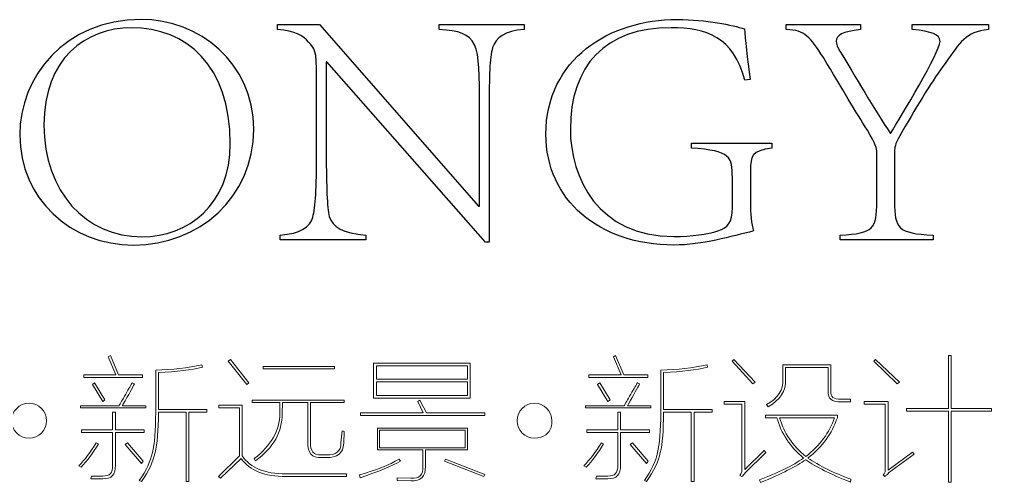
# Model space of a CAD drawing. Extents: x -266287 to 275962, y -324567 to 363765.
# Drawn here: x -78562 to -76561, y -81005 to -80051 of the extents above; entities that cross this region are included whole.
import ezdxf

# ---------------------------------------------------------------- set-up
doc = ezdxf.new("R2010")
doc.units = 0
doc.header["$LTSCALE"] = 1000
doc.layers.get('0').update_dxf_attribs({"linetype": 'CONTINUOUS'})

msp = doc.modelspace()

# ---------------------------------------------------------------- linework, layer by layer
at = {"lineweight": 9}
for p, q in [((-78379.43045, -80745.62484), (-78374.91738, -80743.41998)), ((-78363.72082, -80782.65962), (-78379.43045, -80745.62484)), ((-78374.91738, -80743.41998), (-78358.10531, -80782.65962)), ((-77339.83844, -80745.62484), (-77335.32536, -80743.41998)), ((-77324.1288, -80782.65962), (-77339.83844, -80745.62484)), ((-77335.32536, -80743.41998), (-77318.5133, -80782.65962)), ((-76650.09587, -80743.41998), (-76644.48037, -80743.41998)), ((-76650.09587, -80852.18165), (-76650.09587, -80743.41998)), ((-76644.48037, -80743.41998), (-76644.48037, -80852.18165)), ((-78132.65826, -80754.61654), (-78128.17964, -80751.2748)), ((-78094.55551, -80802.81343), (-78132.65826, -80754.61654)), ((-78128.17964, -80751.2748), (-78090.04243, -80799.47169)), ((-78060.89692, -80765.8131), (-77913.99805, -80765.8131)), ((-78060.89692, -80770.29173), (-78060.89692, -80765.8131)), ((-77913.99805, -80765.8131), (-77913.99805, -80770.29173)), ((-77833.21056, -80759.09517), (-77634.70416, -80759.09517)), ((-77833.21056, -80830.85651), (-77833.21056, -80759.09517)), ((-77640.31967, -80764.71067), (-77827.62951, -80764.71067)), ((-77827.62951, -80764.71067), (-77827.62951, -80791.61687)), ((-77640.31967, -80791.61687), (-77640.31967, -80764.71067)), ((-77634.70416, -80759.09517), (-77634.70416, -80830.85651)), ((-77095.34001, -80754.61654), (-77091.96382, -80751.2748)), ((-77052.72418, -80801.711), (-77095.34001, -80754.61654)), ((-77091.96382, -80751.2748), (-77048.21111, -80798.3348)), ((-76803.71268, -80754.61654), (-76800.37094, -80751.2748)), ((-76755.51579, -80801.711), (-76803.71268, -80754.61654)), ((-76800.37094, -80751.2748), (-76751.00272, -80798.3348)), ((-78429.86665, -80788.27513), (-78429.86665, -80782.65962)), ((-78429.86665, -80782.65962), (-78363.72082, -80782.65962)), ((-78308.77154, -80788.27513), (-78429.86665, -80788.27513)), ((-78358.10531, -80782.65962), (-78308.77154, -80782.65962)), ((-78308.77154, -80782.65962), (-78308.77154, -80788.27513)), ((-77913.99805, -80770.29173), (-78060.89692, -80770.29173)), ((-77390.27464, -80788.27513), (-77390.27464, -80782.65962)), ((-77390.27464, -80782.65962), (-77324.1288, -80782.65962)), ((-77269.17953, -80788.27513), (-77390.27464, -80788.27513)), ((-77318.5133, -80782.65962), (-77269.17953, -80782.65962)), ((-77269.17953, -80782.65962), (-77269.17953, -80788.27513)), ((-78411.95215, -80802.81343), (-78407.43908, -80799.47169)), ((-78390.62701, -80837.60889), (-78411.95215, -80802.81343)), ((-78407.43908, -80799.47169), (-78386.14839, -80834.2327)), ((-78090.04243, -80799.47169), (-78094.55551, -80802.81343)), ((-77827.62951, -80791.61687), (-77640.31967, -80791.61687)), ((-77640.31967, -80797.23237), (-77827.62951, -80797.23237)), ((-77827.62951, -80797.23237), (-77827.62951, -80825.27545)), ((-77640.31967, -80825.27545), (-77640.31967, -80797.23237)), ((-77372.36014, -80802.81343), (-77367.84707, -80799.47169)), ((-77351.035, -80837.60889), (-77372.36014, -80802.81343)), ((-77367.84707, -80799.47169), (-77346.55638, -80834.2327)), ((-77048.21111, -80798.3348), (-77052.72418, -80801.711)), ((-76751.00272, -80798.3348), (-76755.51579, -80801.711)), ((-77827.62951, -80825.27545), (-77640.31967, -80825.27545)), ((-78386.14839, -80834.2327), (-78390.62701, -80837.60889)), ((-77634.70416, -80830.85651), (-77833.21056, -80830.85651)), ((-77742.39785, -80837.60889), (-77737.88477, -80835.36958)), ((-77731.16684, -80861.17335), (-77742.39785, -80837.60889)), ((-77737.88477, -80835.36958), (-77724.4489, -80861.17335)), ((-77346.55638, -80834.2327), (-77351.035, -80837.60889)), ((-77860.15121, -80866.7544), (-77860.15121, -80861.17335)), ((-77860.15121, -80861.17335), (-77731.16684, -80861.17335)), ((-77604.42177, -80866.7544), (-77860.15121, -80866.7544)), ((-77724.4489, -80861.17335), (-77604.42177, -80861.17335)), ((-77604.42177, -80861.17335), (-77604.42177, -80866.7544)), ((-76736.42997, -80857.79715), (-76736.42997, -80852.18165)), ((-76736.42997, -80852.18165), (-76650.09587, -80852.18165)), ((-76650.09587, -80857.79715), (-76736.42997, -80857.79715)), ((-76650.09587, -81003.59359), (-76650.09587, -80857.79715)), ((-76644.48037, -80852.18165), (-76561.48802, -80852.18165)), ((-76561.48802, -80857.79715), (-76644.48037, -80857.79715)), ((-76644.48037, -80857.79715), (-76644.48037, -81003.59359)), ((-76561.48802, -80852.18165), (-76561.48802, -80857.79715)), ((-77644.79829, -80897.03679), (-77820.87712, -80897.03679)), ((-77820.87712, -80897.03679), (-77820.87712, -80932.93468)), ((-77644.79829, -80932.93468), (-77644.79829, -80897.03679)), ((-78344.63499, -80926.21675), (-78340.15636, -80922.84055)), ((-78311.01086, -80965.45639), (-78344.63499, -80926.21675)), ((-78340.15636, -80922.84055), (-78307.63466, -80960.97776)), ((-77305.04297, -80926.21675), (-77300.56435, -80922.84055)), ((-77271.41884, -80965.45639), (-77305.04297, -80926.21675)), ((-77300.56435, -80922.84055), (-77268.04265, -80960.97776)), ((-77820.87712, -80932.93468), (-77644.79829, -80932.93468)), ((-78307.63466, -80960.97776), (-78311.01086, -80965.45639)), ((-77687.41412, -80960.97776), (-77685.17481, -80956.46469)), ((-77606.69554, -80992.36258), (-77687.41412, -80960.97776)), ((-77685.17481, -80956.46469), (-77604.42177, -80987.88396)), ((-77268.04265, -80960.97776), (-77271.41884, -80965.45639)), ((-77604.42177, -80987.88396), (-77606.69554, -80992.36258)), ((-76644.48037, -81003.59359), (-76650.09587, -81003.59359))]:
    msp.add_line(p, q, dxfattribs=at)
for points, knots in [([(-78080.15501, -80277.29856), (-78080.15501, -80418.13407), (-78192.70628, -80515.83697), (-78327.20281, -80515.83697), (-78456.7384, -80515.83697), (-78561.50375, -80420.27003), (-78561.50375, -80289.2875), (-78561.50375, -80170.39725), (-78469.48525, -80051.47255), (-78311.63097, -80051.47255), (-78193.3953, -80051.47255), (-78080.15501, -80139.97706), (-78080.15501, -80277.29856)], [0, 0, 0, 0, 1, 1, 1, 2, 2, 2, 3, 3, 3, 4, 4, 4, 4]), ([(-78511.96328, -80268.78918), (-78511.96328, -80406.83415), (-78424.87126, -80498.8182), (-78310.21848, -80498.8182), (-78214.65154, -80498.8182), (-78128.28299, -80433.01688), (-78128.28299, -80306.99529), (-78128.28299, -80146.31603), (-78218.19998, -80068.45687), (-78332.16374, -80068.45687)], [0, 0, 0, 0, 1, 1, 1, 2, 2, 2, 3, 3, 3, 3]), ([(-77051.13944, -80486.82927), (-77097.13146, -80498.12918), (-77157.31728, -80515.83697), (-77215.33269, -80515.83697), (-77369.67297, -80515.83697), (-77478.67579, -80422.40598), (-77478.67579, -80287.90946), (-77478.67579, -80132.88016), (-77347.72771, -80051.47255), (-77208.27024, -80051.47255), (-77148.08442, -80051.47255), (-77094.30648, -80063.49594), (-77070.22527, -80070.59283)], [3, 3, 3, 3, 4, 4, 4, 5, 5, 5, 6, 6, 6, 7, 7, 7, 7]), ([(-77069.53625, -80176.77068), (-77092.89399, -80087.57715), (-77148.08442, -80068.45687), (-77221.0171, -80068.45687), (-77356.92611, -80068.45687), (-77428.41184, -80147.0395), (-77428.41184, -80277.98758), (-77428.41184, -80377.06853), (-77371.77447, -80498.12918), (-77215.33269, -80498.12918), (-77177.8156, -80498.12918), (-77145.98292, -80493.85727), (-77124.72668, -80486.82927)], [9, 9, 9, 9, 10, 10, 10, 11, 11, 11, 12, 12, 12, 13, 13, 13, 13]), ([(-76831.06674, -80072.00532), (-76868.58383, -80076.93181), (-76881.33068, -80084.02871), (-76881.33068, -80096.08654), (-76881.33068, -80101.7365), (-76878.5057, -80108.83339), (-76873.54477, -80116.61931)], [8, 8, 8, 8, 9, 9, 9, 10, 10, 10, 10]), ([(-76769.50288, -80286.46252), (-76748.24664, -80251.80486), (-76667.56251, -80118.72082), (-76667.56251, -80096.77556), (-76667.56251, -80081.89275), (-76683.82336, -80076.93181), (-76724.8889, -80072.00532)], [11, 11, 11, 11, 12, 12, 12, 13, 13, 13, 13])]:
    msp.add_open_spline(points, degree=3, knots=knots)
for points in [[(-78332.16374, -80068.45687), (-78426.28375, -80069.14589), (-78511.96328, -80132.19114), (-78511.96328, -80268.78918)], [(-78031.40691, -80072.00532), (-78031.40691, -80072.00532), (-78031.40691, -80062.08345), (-78031.40691, -80062.08345)], [(-78031.40691, -80062.08345), (-78031.40691, -80062.08345), (-77944.34934, -80062.08345), (-77944.34934, -80062.08345)], [(-77944.34934, -80062.08345), (-77944.34934, -80062.08345), (-77617.34088, -80435.84186), (-77617.34088, -80435.84186)], [(-77698.71404, -80072.00532), (-77698.71404, -80072.00532), (-77698.71404, -80062.08345), (-77698.71404, -80062.08345)], [(-77698.71404, -80062.08345), (-77698.71404, -80062.08345), (-77523.18642, -80062.08345), (-77523.18642, -80062.08345)], [(-77523.18642, -80062.08345), (-77523.18642, -80062.08345), (-77523.18642, -80072.00532), (-77523.18642, -80072.00532)], [(-76983.96008, -80072.00532), (-76983.96008, -80072.00532), (-76983.96008, -80062.08345), (-76983.96008, -80062.08345)], [(-76983.96008, -80062.08345), (-76983.96008, -80062.08345), (-76831.06674, -80062.08345), (-76831.06674, -80062.08345)], [(-76831.06674, -80062.08345), (-76831.06674, -80062.08345), (-76831.06674, -80072.00532), (-76831.06674, -80072.00532)], [(-76724.8889, -80072.00532), (-76724.8889, -80072.00532), (-76724.8889, -80062.08345), (-76724.8889, -80062.08345)], [(-76724.8889, -80062.08345), (-76724.8889, -80062.08345), (-76567.75809, -80062.08345), (-76567.75809, -80062.08345)], [(-76567.75809, -80062.08345), (-76567.75809, -80062.08345), (-76567.75809, -80072.00532), (-76567.75809, -80072.00532)], [(-77967.01807, -80098.18805), (-77979.04146, -80084.02871), (-77993.88982, -80076.24279), (-78031.40691, -80072.00532)], [(-77615.20492, -80234.09707), (-77615.20492, -80096.08654), (-77615.89394, -80077.65528), (-77698.71404, -80072.00532)], [(-77523.18642, -80072.00532), (-77564.21751, -80075.55377), (-77581.9253, -80088.98964), (-77588.29873, -80109.52241)], [(-77070.22527, -80070.59283), (-77068.12376, -80091.1256), (-77064.57531, -80131.43322), (-77058.20188, -80175.32374)], [(-76907.51341, -80130.05518), (-76935.83209, -80086.85368), (-76944.34148, -80074.10683), (-76983.96008, -80072.00532)], [(-76567.75809, -80072.00532), (-76616.57509, -80077.65528), (-76625.08448, -80097.46458), (-76656.95161, -80142.07857)], [(-77950.72277, -80173.22223), (-77950.72277, -80110.21143), (-77954.27122, -80113.75988), (-77967.01807, -80098.18805)], [(-77588.29873, -80109.52241), (-77594.67215, -80131.43322), (-77595.39562, -80167.53782), (-77595.39562, -80234.09707)], [(-76873.54477, -80116.61931), (-76843.09012, -80167.53782), (-76802.74805, -80236.23302), (-76769.50288, -80286.46252)], [(-77929.50098, -80138.53012), (-77929.50098, -80138.53012), (-77930.91347, -80138.53012), (-77930.91347, -80138.53012)], [(-77930.91347, -80138.53012), (-77930.91347, -80138.53012), (-77930.91347, -80326.83904), (-77930.91347, -80326.83904)], [(-77603.18154, -80510.18702), (-77603.18154, -80510.18702), (-77929.50098, -80138.53012), (-77929.50098, -80138.53012)], [(-76816.9074, -80279.40007), (-76840.98861, -80243.29547), (-76867.89481, -80194.47847), (-76907.51341, -80130.05518)], [(-76656.95161, -80142.07857), (-76682.41087, -80175.32374), (-76711.45302, -80223.48617), (-76746.14513, -80283.63754)], [(-77950.72277, -80326.83904), (-77950.72277, -80326.83904), (-77950.72277, -80173.22223), (-77950.72277, -80173.22223)], [(-77058.20188, -80175.32374), (-77058.20188, -80175.32374), (-77069.53625, -80176.77068), (-77069.53625, -80176.77068)], [(-77615.20492, -80435.84186), (-77615.20492, -80435.84186), (-77615.20492, -80234.09707), (-77615.20492, -80234.09707)], [(-77595.39562, -80234.09707), (-77595.39562, -80234.09707), (-77595.39562, -80510.18702), (-77595.39562, -80510.18702)], [(-76797.78712, -80324.70308), (-76797.78712, -80316.91716), (-76799.23406, -80309.13125), (-76816.9074, -80279.40007)], [(-76746.14513, -80283.63754), (-76759.58101, -80304.85933), (-76760.27003, -80312.64524), (-76760.9935, -80319.74214)], [(-77179.26254, -80316.22814), (-77179.26254, -80316.22814), (-77179.26254, -80306.30627), (-77179.26254, -80306.30627)], [(-77179.26254, -80306.30627), (-77179.26254, -80306.30627), (-77013.62235, -80306.30627), (-77013.62235, -80306.30627)], [(-77013.62235, -80306.30627), (-77013.62235, -80306.30627), (-77013.62235, -80316.22814), (-77013.62235, -80316.22814)], [(-77958.50869, -80458.51059), (-77952.85873, -80437.25435), (-77950.72277, -80398.32477), (-77950.72277, -80326.83904)], [(-77930.91347, -80326.83904), (-77930.19, -80398.32477), (-77929.50098, -80437.25435), (-77924.54005, -80457.06365)], [(-77094.9955, -80377.06853), (-77094.9955, -80333.90148), (-77098.54395, -80321.8781), (-77179.26254, -80316.22814)], [(-77013.62235, -80316.22814), (-77055.37691, -80322.56712), (-77057.47841, -80331.79997), (-77057.47841, -80362.94364)], [(-76797.78712, -80426.64345), (-76797.78712, -80426.64345), (-76797.78712, -80324.70308), (-76797.78712, -80324.70308)], [(-76760.9935, -80319.74214), (-76760.9935, -80319.74214), (-76760.9935, -80426.64345), (-76760.9935, -80426.64345)], [(-77057.47841, -80362.94364), (-77057.47841, -80362.94364), (-77057.47841, -80426.64345), (-77057.47841, -80426.64345)], [(-77094.9955, -80438.66684), (-77094.9955, -80438.66684), (-77094.9955, -80377.06853), (-77094.9955, -80377.06853)], [(-77057.47841, -80426.64345), (-77057.47841, -80451.41369), (-77056.78939, -80472.63548), (-77051.13944, -80486.82927)], [(-76872.8213, -80495.30421), (-76803.47152, -80492.47923), (-76797.78712, -80480.42139), (-76797.78712, -80426.64345)], [(-76760.9935, -80426.64345), (-76760.9935, -80480.42139), (-76755.34354, -80492.47923), (-76681.72185, -80495.30421)], [(-77617.34088, -80435.84186), (-77617.34088, -80435.84186), (-77615.20492, -80435.84186), (-77615.20492, -80435.84186)], [(-77124.72668, -80486.82927), (-77103.50489, -80479.73237), (-77094.9955, -80469.8105), (-77094.9955, -80438.66684)], [(-78025.75695, -80495.30421), (-77984.00239, -80492.47923), (-77964.15864, -80478.28543), (-77958.50869, -80458.51059)], [(-77924.54005, -80457.06365), (-77918.16662, -80479.04335), (-77896.94483, -80491.75576), (-77849.50587, -80495.30421)], [(-78025.75695, -80505.22608), (-78025.75695, -80505.22608), (-78025.75695, -80495.30421), (-78025.75695, -80495.30421)], [(-77849.50587, -80505.22608), (-77849.50587, -80505.22608), (-78025.75695, -80505.22608), (-78025.75695, -80505.22608)], [(-77849.50587, -80495.30421), (-77849.50587, -80495.30421), (-77849.50587, -80505.22608), (-77849.50587, -80505.22608)], [(-76872.8213, -80505.22608), (-76872.8213, -80505.22608), (-76872.8213, -80495.30421), (-76872.8213, -80495.30421)], [(-76681.72185, -80505.22608), (-76681.72185, -80505.22608), (-76872.8213, -80505.22608), (-76872.8213, -80505.22608)], [(-76681.72185, -80495.30421), (-76681.72185, -80495.30421), (-76681.72185, -80505.22608), (-76681.72185, -80505.22608)], [(-77595.39562, -80510.18702), (-77595.39562, -80510.18702), (-77603.18154, -80510.18702), (-77603.18154, -80510.18702)]]:
    msp.add_open_spline(points, degree=3)
for points in [[(-78281.8309, -80773.66792), (-78247.44884, -80772.18653), (-78215.68506, -80768.46583), (-78186.50511, -80762.47136)], [(-78185.40268, -80766.94998), (-78208.58817, -80772.94445), (-78238.87056, -80776.6996), (-78276.24984, -80778.14654)], [(-78186.50511, -80762.47136), (-78186.50511, -80762.47136), (-78185.40268, -80766.94998), (-78185.40268, -80766.94998)], [(-77242.23888, -80773.66792), (-77207.85683, -80772.18653), (-77176.09305, -80768.46583), (-77146.91309, -80762.47136)], [(-77145.81066, -80766.94998), (-77168.99615, -80772.94445), (-77199.27854, -80776.6996), (-77236.65783, -80778.14654)], [(-77146.91309, -80762.47136), (-77146.91309, -80762.47136), (-77145.81066, -80766.94998), (-77145.81066, -80766.94998)], [(-76991.02252, -80762.47136), (-76991.02252, -80762.47136), (-76892.32054, -80762.47136), (-76892.32054, -80762.47136)], [(-76991.02252, -80792.75375), (-76991.02252, -80792.75375), (-76991.02252, -80762.47136), (-76991.02252, -80762.47136)], [(-76897.93604, -80768.08687), (-76897.93604, -80768.08687), (-76985.40702, -80768.08687), (-76985.40702, -80768.08687)], [(-76985.40702, -80768.08687), (-76985.40702, -80768.08687), (-76985.40702, -80792.75375), (-76985.40702, -80792.75375)], [(-76897.93604, -80816.3182), (-76897.93604, -80816.3182), (-76897.93604, -80768.08687), (-76897.93604, -80768.08687)], [(-76892.32054, -80762.47136), (-76892.32054, -80762.47136), (-76892.32054, -80816.3182), (-76892.32054, -80816.3182)], [(-78281.8309, -80860.03646), (-78281.8309, -80860.03646), (-78281.8309, -80773.66792), (-78281.8309, -80773.66792)], [(-78276.24984, -80778.14654), (-78276.24984, -80778.14654), (-78276.24984, -80854.42096), (-78276.24984, -80854.42096)], [(-77242.23888, -80860.03646), (-77242.23888, -80860.03646), (-77242.23888, -80773.66792), (-77242.23888, -80773.66792)], [(-77236.65783, -80778.14654), (-77236.65783, -80778.14654), (-77236.65783, -80854.42096), (-77236.65783, -80854.42096)], [(-78325.58361, -80801.711), (-78329.33876, -80809.22131), (-78337.19358, -80823.4151), (-78349.14806, -80844.32683)], [(-78343.53256, -80823.00169), (-78336.81462, -80811.08166), (-78332.30155, -80803.22684), (-78330.06223, -80799.47169)], [(-78330.06223, -80799.47169), (-78330.06223, -80799.47169), (-78325.58361, -80801.711), (-78325.58361, -80801.711)], [(-77285.9916, -80801.711), (-77289.74675, -80809.22131), (-77297.60157, -80823.4151), (-77309.55605, -80844.32683)], [(-77303.94054, -80823.00169), (-77297.22261, -80811.08166), (-77292.70953, -80803.22684), (-77290.47022, -80799.47169)], [(-77290.47022, -80799.47169), (-77290.47022, -80799.47169), (-77285.9916, -80801.711), (-77285.9916, -80801.711)], [(-77024.6811, -80844.32683), (-77000.73769, -80830.85651), (-76989.54113, -80813.69993), (-76991.02252, -80792.75375)], [(-76985.40702, -80792.75375), (-76984.68355, -80815.90479), (-76996.63803, -80834.64611), (-77021.30491, -80848.8399)], [(-78356.96843, -80846.56614), (-78354.72912, -80842.08752), (-78350.25049, -80834.2327), (-78343.53256, -80823.00169)], [(-77317.37642, -80846.56614), (-77315.1371, -80842.08752), (-77310.65848, -80834.2327), (-77303.94054, -80823.00169)], [(-76871.02985, -80838.71132), (-76889.73671, -80839.46924), (-76898.69396, -80831.99339), (-76897.93604, -80816.3182)], [(-76892.32054, -80816.3182), (-76893.83638, -80828.27268), (-76886.73948, -80833.88819), (-76871.02985, -80833.13027)], [(-78436.61904, -80846.56614), (-78436.61904, -80846.56614), (-78356.96843, -80846.56614), (-78356.96843, -80846.56614)], [(-78436.61904, -80851.04476), (-78436.61904, -80851.04476), (-78436.61904, -80846.56614), (-78436.61904, -80846.56614)], [(-78349.14806, -80844.32683), (-78349.87153, -80845.08475), (-78350.25049, -80845.84267), (-78350.25049, -80846.56614)], [(-78350.25049, -80846.56614), (-78350.25049, -80846.56614), (-78302.01916, -80846.56614), (-78302.01916, -80846.56614)], [(-78302.01916, -80846.56614), (-78302.01916, -80846.56614), (-78302.01916, -80851.04476), (-78302.01916, -80851.04476)], [(-78151.74409, -80845.46371), (-78151.74409, -80845.46371), (-78103.51276, -80845.46371), (-78103.51276, -80845.46371)], [(-78151.74409, -80851.04476), (-78151.74409, -80851.04476), (-78151.74409, -80845.46371), (-78151.74409, -80845.46371)], [(-78103.51276, -80845.46371), (-78103.51276, -80845.46371), (-78103.51276, -80949.7812), (-78103.51276, -80949.7812)], [(-78083.3245, -80839.8482), (-78083.3245, -80839.8482), (-78083.3245, -80835.36958), (-78083.3245, -80835.36958)], [(-78083.3245, -80835.36958), (-78083.3245, -80835.36958), (-77893.80979, -80835.36958), (-77893.80979, -80835.36958)], [(-78026.13591, -80839.8482), (-78026.13591, -80839.8482), (-78083.3245, -80839.8482), (-78083.3245, -80839.8482)], [(-78026.13591, -80862.27578), (-78026.13591, -80862.27578), (-78026.13591, -80839.8482), (-78026.13591, -80839.8482)], [(-78020.52041, -80839.8482), (-78020.52041, -80839.8482), (-78021.65729, -80862.27578), (-78021.65729, -80862.27578)], [(-77968.94733, -80839.8482), (-77968.94733, -80839.8482), (-78020.52041, -80839.8482), (-78020.52041, -80839.8482)], [(-77968.94733, -80920.60124), (-77968.94733, -80920.60124), (-77968.94733, -80839.8482), (-77968.94733, -80839.8482)], [(-77893.80979, -80839.8482), (-77893.80979, -80839.8482), (-77963.33182, -80839.8482), (-77963.33182, -80839.8482)], [(-77963.33182, -80839.8482), (-77963.33182, -80839.8482), (-77963.33182, -80920.60124), (-77963.33182, -80920.60124)], [(-77893.80979, -80835.36958), (-77893.80979, -80835.36958), (-77893.80979, -80839.8482), (-77893.80979, -80839.8482)], [(-77397.02702, -80846.56614), (-77397.02702, -80846.56614), (-77317.37642, -80846.56614), (-77317.37642, -80846.56614)], [(-77397.02702, -80851.04476), (-77397.02702, -80851.04476), (-77397.02702, -80846.56614), (-77397.02702, -80846.56614)], [(-77309.55605, -80844.32683), (-77310.27952, -80845.08475), (-77310.65848, -80845.84267), (-77310.65848, -80846.56614)], [(-77310.65848, -80846.56614), (-77310.65848, -80846.56614), (-77262.42714, -80846.56614), (-77262.42714, -80846.56614)], [(-77262.42714, -80846.56614), (-77262.42714, -80846.56614), (-77262.42714, -80851.04476), (-77262.42714, -80851.04476)], [(-77112.15208, -80843.18995), (-77112.15208, -80843.18995), (-77112.15208, -80837.60889), (-77112.15208, -80837.60889)], [(-77112.15208, -80837.60889), (-77112.15208, -80837.60889), (-77069.53625, -80837.60889), (-77069.53625, -80837.60889)], [(-77075.15175, -80843.18995), (-77075.15175, -80843.18995), (-77112.15208, -80843.18995), (-77112.15208, -80843.18995)], [(-77075.15175, -80981.16602), (-77075.15175, -80981.16602), (-77075.15175, -80843.18995), (-77075.15175, -80843.18995)], [(-77069.53625, -80837.60889), (-77069.53625, -80837.60889), (-77069.53625, -80977.78983), (-77069.53625, -80977.78983)], [(-77021.30491, -80848.8399), (-77021.30491, -80848.8399), (-77024.6811, -80844.32683), (-77024.6811, -80844.32683)], [(-76871.02985, -80833.13027), (-76871.02985, -80833.13027), (-76851.94402, -80833.13027), (-76851.94402, -80833.13027)], [(-76851.94402, -80838.71132), (-76851.94402, -80838.71132), (-76871.02985, -80838.71132), (-76871.02985, -80838.71132)], [(-76851.94402, -80833.13027), (-76851.94402, -80833.13027), (-76851.94402, -80838.71132), (-76851.94402, -80838.71132)], [(-76823.90094, -80837.60889), (-76823.90094, -80837.60889), (-76774.56717, -80837.60889), (-76774.56717, -80837.60889)], [(-76823.90094, -80843.18995), (-76823.90094, -80843.18995), (-76823.90094, -80837.60889), (-76823.90094, -80837.60889)], [(-76780.18268, -80843.18995), (-76780.18268, -80843.18995), (-76823.90094, -80843.18995), (-76823.90094, -80843.18995)], [(-76780.18268, -80981.16602), (-76780.18268, -80981.16602), (-76780.18268, -80843.18995), (-76780.18268, -80843.18995)], [(-76774.56717, -80837.60889), (-76774.56717, -80837.60889), (-76774.56717, -80978.92671), (-76774.56717, -80978.92671)], [(-78302.01916, -80851.04476), (-78302.01916, -80851.04476), (-78436.61904, -80851.04476), (-78436.61904, -80851.04476)], [(-78370.43875, -80895.89991), (-78370.43875, -80895.89991), (-78370.43875, -80860.03646), (-78370.43875, -80860.03646)], [(-78370.43875, -80860.03646), (-78370.43875, -80860.03646), (-78364.82325, -80860.03646), (-78364.82325, -80860.03646)], [(-78364.82325, -80860.03646), (-78364.82325, -80860.03646), (-78364.82325, -80895.89991), (-78364.82325, -80895.89991)], [(-78288.58329, -80943.02881), (-78284.10466, -80925.83779), (-78281.8309, -80898.17367), (-78281.8309, -80860.03646)], [(-78276.24984, -80860.03646), (-78276.24984, -80897.41575), (-78278.48916, -80925.07987), (-78282.96778, -80943.02881)], [(-78276.24984, -80854.42096), (-78276.24984, -80854.42096), (-78176.41098, -80854.42096), (-78176.41098, -80854.42096)], [(-78219.02681, -80860.03646), (-78219.02681, -80860.03646), (-78276.24984, -80860.03646), (-78276.24984, -80860.03646)], [(-78219.02681, -81002.49116), (-78219.02681, -81002.49116), (-78219.02681, -80860.03646), (-78219.02681, -80860.03646)], [(-78176.41098, -80860.03646), (-78176.41098, -80860.03646), (-78213.44575, -80860.03646), (-78213.44575, -80860.03646)], [(-78213.44575, -80860.03646), (-78213.44575, -80860.03646), (-78213.44575, -81002.49116), (-78213.44575, -81002.49116)], [(-78176.41098, -80854.42096), (-78176.41098, -80854.42096), (-78176.41098, -80860.03646), (-78176.41098, -80860.03646)], [(-78109.12826, -80851.04476), (-78109.12826, -80851.04476), (-78151.74409, -80851.04476), (-78151.74409, -80851.04476)], [(-78109.12826, -80949.7812), (-78109.12826, -80949.7812), (-78109.12826, -80851.04476), (-78109.12826, -80851.04476)], [(-78078.84587, -80955.36226), (-78044.46382, -80929.17953), (-78026.89383, -80898.17367), (-78026.13591, -80862.27578)], [(-78021.65729, -80862.27578), (-78020.89937, -80900.41298), (-78039.22727, -80932.93468), (-78076.60656, -80959.84088)], [(-77262.42714, -80851.04476), (-77262.42714, -80851.04476), (-77397.02702, -80851.04476), (-77397.02702, -80851.04476)], [(-77330.84674, -80895.89991), (-77330.84674, -80895.89991), (-77330.84674, -80860.03646), (-77330.84674, -80860.03646)], [(-77330.84674, -80860.03646), (-77330.84674, -80860.03646), (-77325.23123, -80860.03646), (-77325.23123, -80860.03646)], [(-77325.23123, -80860.03646), (-77325.23123, -80860.03646), (-77325.23123, -80895.89991), (-77325.23123, -80895.89991)], [(-77248.99127, -80943.02881), (-77244.51265, -80925.83779), (-77242.23888, -80898.17367), (-77242.23888, -80860.03646)], [(-77236.65783, -80860.03646), (-77236.65783, -80897.41575), (-77238.89714, -80925.07987), (-77243.37577, -80943.02881)], [(-77236.65783, -80854.42096), (-77236.65783, -80854.42096), (-77136.81896, -80854.42096), (-77136.81896, -80854.42096)], [(-77179.43479, -80860.03646), (-77179.43479, -80860.03646), (-77236.65783, -80860.03646), (-77236.65783, -80860.03646)], [(-77179.43479, -81002.49116), (-77179.43479, -81002.49116), (-77179.43479, -80860.03646), (-77179.43479, -80860.03646)], [(-77136.81896, -80860.03646), (-77136.81896, -80860.03646), (-77173.85374, -80860.03646), (-77173.85374, -80860.03646)], [(-77173.85374, -80860.03646), (-77173.85374, -80860.03646), (-77173.85374, -81002.49116), (-77173.85374, -81002.49116)], [(-77136.81896, -80854.42096), (-77136.81896, -80854.42096), (-77136.81896, -80860.03646), (-77136.81896, -80860.03646)], [(-77026.92042, -80871.23302), (-77026.92042, -80871.23302), (-77026.92042, -80865.65197), (-77026.92042, -80865.65197)], [(-77026.92042, -80865.65197), (-77026.92042, -80865.65197), (-76878.88466, -80865.65197), (-76878.88466, -80865.65197)], [(-76878.88466, -80865.65197), (-76878.88466, -80865.65197), (-76878.88466, -80871.23302), (-76878.88466, -80871.23302)], [(-77003.35596, -80871.23302), (-77003.35596, -80871.23302), (-77026.92042, -80871.23302), (-77026.92042, -80871.23302)], [(-76948.40669, -80954.25983), (-76976.07081, -80931.07433), (-76994.39872, -80903.41022), (-77003.35596, -80871.23302)], [(-76997.74046, -80871.23302), (-76988.78321, -80902.6523), (-76970.83426, -80929.17953), (-76943.92807, -80950.88363)], [(-76884.50017, -80871.23302), (-76884.50017, -80871.23302), (-76997.74046, -80871.23302), (-76997.74046, -80871.23302)], [(-76943.92807, -80950.88363), (-76914.74811, -80928.42161), (-76894.97326, -80901.89437), (-76884.50017, -80871.23302)], [(-76878.88466, -80871.23302), (-76889.35775, -80903.41022), (-76909.54601, -80931.07433), (-76939.44944, -80954.25983)], [(-78434.37973, -80895.89991), (-78434.37973, -80895.89991), (-78370.43875, -80895.89991), (-78370.43875, -80895.89991)], [(-78434.37973, -80901.54986), (-78434.37973, -80901.54986), (-78434.37973, -80895.89991), (-78434.37973, -80895.89991)], [(-78370.43875, -80901.54986), (-78370.43875, -80901.54986), (-78434.37973, -80901.54986), (-78434.37973, -80901.54986)], [(-78370.43875, -80968.79813), (-78370.43875, -80968.79813), (-78370.43875, -80901.54986), (-78370.43875, -80901.54986)], [(-78364.82325, -80895.89991), (-78364.82325, -80895.89991), (-78305.39535, -80895.89991), (-78305.39535, -80895.89991)], [(-78305.39535, -80901.54986), (-78305.39535, -80901.54986), (-78364.82325, -80901.54986), (-78364.82325, -80901.54986)], [(-78364.82325, -80901.54986), (-78364.82325, -80901.54986), (-78364.82325, -80968.79813), (-78364.82325, -80968.79813)], [(-78305.39535, -80895.89991), (-78305.39535, -80895.89991), (-78305.39535, -80901.54986), (-78305.39535, -80901.54986)], [(-77900.52773, -80922.84055), (-77900.52773, -80922.84055), (-77898.28842, -80898.17367), (-77898.28842, -80898.17367)], [(-77898.28842, -80898.17367), (-77898.28842, -80898.17367), (-77893.80979, -80899.2761), (-77893.80979, -80899.2761)], [(-77893.80979, -80899.2761), (-77893.80979, -80899.2761), (-77894.91222, -80923.94299), (-77894.91222, -80923.94299)], [(-77825.3902, -80892.55817), (-77825.3902, -80892.55817), (-77640.31967, -80892.55817), (-77640.31967, -80892.55817)], [(-77825.3902, -80937.41331), (-77825.3902, -80937.41331), (-77825.3902, -80892.55817), (-77825.3902, -80892.55817)], [(-77640.31967, -80892.55817), (-77640.31967, -80892.55817), (-77640.31967, -80937.41331), (-77640.31967, -80937.41331)], [(-77394.78771, -80895.89991), (-77394.78771, -80895.89991), (-77330.84674, -80895.89991), (-77330.84674, -80895.89991)], [(-77394.78771, -80901.54986), (-77394.78771, -80901.54986), (-77394.78771, -80895.89991), (-77394.78771, -80895.89991)], [(-77330.84674, -80901.54986), (-77330.84674, -80901.54986), (-77394.78771, -80901.54986), (-77394.78771, -80901.54986)], [(-77330.84674, -80968.79813), (-77330.84674, -80968.79813), (-77330.84674, -80901.54986), (-77330.84674, -80901.54986)], [(-77325.23123, -80895.89991), (-77325.23123, -80895.89991), (-77265.80334, -80895.89991), (-77265.80334, -80895.89991)], [(-77265.80334, -80901.54986), (-77265.80334, -80901.54986), (-77325.23123, -80901.54986), (-77325.23123, -80901.54986)], [(-77325.23123, -80901.54986), (-77325.23123, -80901.54986), (-77325.23123, -80968.79813), (-77325.23123, -80968.79813)], [(-77265.80334, -80895.89991), (-77265.80334, -80895.89991), (-77265.80334, -80901.54986), (-77265.80334, -80901.54986)], [(-78439.96078, -80969.93501), (-78428.04075, -80957.98053), (-78416.05182, -80942.27089), (-78404.09734, -80922.84055)], [(-78399.61871, -80925.07987), (-78410.81527, -80943.78674), (-78422.76975, -80959.84088), (-78435.48216, -80973.3112)], [(-78404.09734, -80922.84055), (-78404.09734, -80922.84055), (-78399.61871, -80925.07987), (-78399.61871, -80925.07987)], [(-77940.90425, -80953.12294), (-77960.33459, -80954.60434), (-77969.70525, -80943.78674), (-77968.94733, -80920.60124)], [(-77963.33182, -80920.60124), (-77964.08974, -80940.06603), (-77956.61388, -80949.02328), (-77940.90425, -80947.50744)], [(-77930.81012, -80947.50744), (-77910.62186, -80949.02328), (-77900.52773, -80940.7895), (-77900.52773, -80922.84055)], [(-77894.91222, -80923.94299), (-77895.67014, -80944.13124), (-77907.62463, -80953.88087), (-77930.81012, -80953.12294)], [(-77400.36877, -80969.93501), (-77388.44874, -80957.98053), (-77376.4598, -80942.27089), (-77364.50532, -80922.84055)], [(-77360.0267, -80925.07987), (-77371.22326, -80943.78674), (-77383.17774, -80959.84088), (-77395.89014, -80973.3112)], [(-77364.50532, -80922.84055), (-77364.50532, -80922.84055), (-77360.0267, -80925.07987), (-77360.0267, -80925.07987)], [(-78315.48948, -81000.2174), (-78301.29569, -80980.02914), (-78292.33844, -80960.97776), (-78288.58329, -80943.02881)], [(-78282.96778, -80943.02881), (-78286.72293, -80960.97776), (-78296.05914, -80980.78706), (-78311.01086, -81002.49116)], [(-78152.84652, -80992.36258), (-78152.84652, -80992.36258), (-78109.12826, -80949.7812), (-78109.12826, -80949.7812)], [(-78103.51276, -80949.7812), (-78087.07965, -80974.44809), (-78057.17622, -80986.78153), (-78013.80247, -80986.78153)], [(-77940.90425, -80947.50744), (-77940.90425, -80947.50744), (-77930.81012, -80947.50744), (-77930.81012, -80947.50744)], [(-77732.30372, -80937.41331), (-77732.30372, -80937.41331), (-77825.3902, -80937.41331), (-77825.3902, -80937.41331)], [(-77732.30372, -80971.07189), (-77732.30372, -80971.07189), (-77732.30372, -80937.41331), (-77732.30372, -80937.41331)], [(-77640.31967, -80937.41331), (-77640.31967, -80937.41331), (-77726.68821, -80937.41331), (-77726.68821, -80937.41331)], [(-77726.68821, -80937.41331), (-77726.68821, -80937.41331), (-77726.68821, -80971.07189), (-77726.68821, -80971.07189)], [(-77275.89747, -81000.2174), (-77261.70367, -80980.02914), (-77252.74643, -80960.97776), (-77248.99127, -80943.02881)], [(-77243.37577, -80943.02881), (-77247.13092, -80960.97776), (-77256.46713, -80980.78706), (-77271.41884, -81002.49116)], [(-77069.53625, -80977.78983), (-77069.53625, -80977.78983), (-77029.15973, -80938.55019), (-77029.15973, -80938.55019)], [(-77025.78353, -80943.02881), (-77025.78353, -80943.02881), (-77068.39937, -80984.50776), (-77068.39937, -80984.50776)], [(-77029.15973, -80938.55019), (-77029.15973, -80938.55019), (-77025.78353, -80943.02881), (-77025.78353, -80943.02881)], [(-76774.56717, -80978.92671), (-76774.56717, -80978.92671), (-76724.09652, -80941.92638), (-76724.09652, -80941.92638)], [(-76720.72033, -80946.40501), (-76720.72033, -80946.40501), (-76773.43029, -80984.50776), (-76773.43029, -80984.50776)], [(-76724.09652, -80941.92638), (-76724.09652, -80941.92638), (-76720.72033, -80946.40501), (-76720.72033, -80946.40501)], [(-78364.82325, -80968.79813), (-78364.09978, -80988.26292), (-78372.67807, -80997.59913), (-78390.62701, -80996.84121)], [(-78390.62701, -80991.26015), (-78376.43322, -80991.98362), (-78369.71528, -80984.50776), (-78370.43875, -80968.79813)], [(-78105.75207, -80955.36226), (-78105.75207, -80955.36226), (-78148.3679, -80995.73878), (-78148.3679, -80995.73878)], [(-78013.80247, -80992.36258), (-78057.17622, -80992.36258), (-78087.80312, -80980.02914), (-78105.75207, -80955.36226)], [(-78076.60656, -80959.84088), (-78076.60656, -80959.84088), (-78078.84587, -80955.36226), (-78078.84587, -80955.36226)], [(-77930.81012, -80953.12294), (-77930.81012, -80953.12294), (-77940.90425, -80953.12294), (-77940.90425, -80953.12294)], [(-77862.39052, -80988.98639), (-77828.73194, -80979.27122), (-77801.44678, -80968.45362), (-77780.5006, -80956.46469)], [(-77778.26129, -80960.97776), (-77795.48677, -80970.69293), (-77823.11643, -80981.88949), (-77861.25364, -80994.63634)], [(-77780.5006, -80956.46469), (-77780.5006, -80956.46469), (-77778.26129, -80960.97776), (-77778.26129, -80960.97776)], [(-77325.23123, -80968.79813), (-77324.50776, -80988.26292), (-77333.08605, -80997.59913), (-77351.035, -80996.84121)], [(-77351.035, -80991.26015), (-77336.84121, -80991.98362), (-77330.12327, -80984.50776), (-77330.84674, -80968.79813)], [(-77039.25386, -80999.11497), (-77001.11665, -80984.88672), (-76970.83426, -80969.93501), (-76948.40669, -80954.25983)], [(-76943.92807, -80957.60157), (-76962.63493, -80971.07189), (-76993.64079, -80986.78153), (-77037.01455, -81004.69602)], [(-76851.94402, -81003.59359), (-76892.32054, -80987.88396), (-76923.01634, -80972.58773), (-76943.92807, -80957.60157)], [(-76939.44944, -80954.25983), (-76916.26395, -80969.93501), (-76886.73948, -80984.50776), (-76850.84159, -80997.97809)], [(-78435.48216, -80973.3112), (-78435.48216, -80973.3112), (-78439.96078, -80969.93501), (-78439.96078, -80969.93501)], [(-78013.80247, -80986.78153), (-78013.80247, -80986.78153), (-77889.29672, -80986.78153), (-77889.29672, -80986.78153)], [(-77889.29672, -80986.78153), (-77889.29672, -80986.78153), (-77889.29672, -80992.36258), (-77889.29672, -80992.36258)], [(-77861.25364, -80994.63634), (-77861.25364, -80994.63634), (-77862.39052, -80988.98639), (-77862.39052, -80988.98639)], [(-77726.68821, -80971.07189), (-77725.93029, -80991.98362), (-77736.02442, -81002.07775), (-77756.9706, -81001.31983)], [(-77756.9706, -80995.73878), (-77739.02165, -80997.22017), (-77730.78787, -80988.98639), (-77732.30372, -80971.07189)], [(-77395.89014, -80973.3112), (-77395.89014, -80973.3112), (-77400.36877, -80969.93501), (-77400.36877, -80969.93501)], [(-77079.63038, -80990.12327), (-77076.63314, -80984.88672), (-77075.15175, -80981.88949), (-77075.15175, -80981.16602)], [(-77068.39937, -80984.50776), (-77070.63868, -80987.505), (-77072.91244, -80990.12327), (-77075.15175, -80992.36258)], [(-76784.6613, -80988.98639), (-76781.69852, -80985.26569), (-76780.18268, -80982.64741), (-76780.18268, -80981.16602)], [(-76781.28511, -80992.36258), (-76781.28511, -80992.36258), (-76784.6613, -80988.98639), (-76784.6613, -80988.98639)], [(-76775.70405, -80987.88396), (-76777.94337, -80989.3998), (-76779.80372, -80990.84674), (-76781.28511, -80992.36258)], [(-76773.43029, -80984.50776), (-76774.18821, -80985.26569), (-76774.94613, -80986.36812), (-76775.70405, -80987.88396)], [(-78415.2939, -80996.84121), (-78415.2939, -80996.84121), (-78414.19147, -80991.26015), (-78414.19147, -80991.26015)], [(-78390.62701, -80996.84121), (-78398.86079, -80996.84121), (-78407.09457, -80996.84121), (-78415.2939, -80996.84121)], [(-78414.19147, -80991.26015), (-78405.95769, -80991.26015), (-78398.10287, -80991.26015), (-78390.62701, -80991.26015)], [(-78311.01086, -81002.49116), (-78311.01086, -81002.49116), (-78315.48948, -81000.2174), (-78315.48948, -81000.2174)], [(-78213.44575, -81002.49116), (-78213.44575, -81002.49116), (-78219.02681, -81002.49116), (-78219.02681, -81002.49116)], [(-78148.3679, -80995.73878), (-78148.3679, -80995.73878), (-78152.84652, -80992.36258), (-78152.84652, -80992.36258)], [(-77889.29672, -80992.36258), (-77889.29672, -80992.36258), (-78013.80247, -80992.36258), (-78013.80247, -80992.36258)], [(-77785.01368, -81000.2174), (-77785.01368, -81000.2174), (-77785.01368, -80994.63634), (-77785.01368, -80994.63634)], [(-77785.01368, -80994.63634), (-77785.01368, -80994.63634), (-77756.9706, -80995.73878), (-77756.9706, -80995.73878)], [(-77756.9706, -81001.31983), (-77756.9706, -81001.31983), (-77785.01368, -81000.2174), (-77785.01368, -81000.2174)], [(-77375.70188, -80996.84121), (-77375.70188, -80996.84121), (-77374.59945, -80991.26015), (-77374.59945, -80991.26015)], [(-77351.035, -80996.84121), (-77359.26878, -80996.84121), (-77367.50256, -80996.84121), (-77375.70188, -80996.84121)], [(-77374.59945, -80991.26015), (-77366.36567, -80991.26015), (-77358.51086, -80991.26015), (-77351.035, -80991.26015)], [(-77271.41884, -81002.49116), (-77271.41884, -81002.49116), (-77275.89747, -81000.2174), (-77275.89747, -81000.2174)], [(-77173.85374, -81002.49116), (-77173.85374, -81002.49116), (-77179.43479, -81002.49116), (-77179.43479, -81002.49116)], [(-77075.15175, -80992.36258), (-77075.15175, -80992.36258), (-77079.63038, -80990.12327), (-77079.63038, -80990.12327)], [(-77037.01455, -81004.69602), (-77037.01455, -81004.69602), (-77039.25386, -80999.11497), (-77039.25386, -80999.11497)], [(-76850.84159, -80997.97809), (-76850.84159, -80997.97809), (-76851.94402, -81003.59359), (-76851.94402, -81003.59359)]]:
    msp.add_open_spline(points, degree=3, dxfattribs=at)
for points, knots in [([(-78506.58893, -80877.4342), (-78506.58893, -80897.20904), (-78522.67752, -80913.33209), (-78542.48682, -80913.33209), (-78562.33057, -80913.33209), (-78578.38472, -80897.20904), (-78578.38472, -80877.4342), (-78578.38472, -80857.59045), (-78562.33057, -80841.5363), (-78542.48682, -80841.5363), (-78522.67752, -80841.5363), (-78506.58893, -80857.59045), (-78506.58893, -80877.4342)], [0, 0, 0, 0, 1, 1, 1, 2, 2, 2, 3, 3, 3, 4, 4, 4, 4]), ([(-77466.30789, -80877.4342), (-77466.30789, -80877.4342), (-77466.30789, -80877.4342), (-77466.30789, -80877.4342), (-77466.30789, -80877.4342), (-77466.30789, -80877.4342), (-77466.30789, -80897.20904), (-77482.36204, -80913.33209), (-77502.20579, -80913.33209), (-77522.01509, -80913.33209), (-77538.10368, -80897.20904), (-77538.10368, -80877.4342), (-77538.10368, -80857.59045), (-77522.01509, -80841.5363), (-77502.20579, -80841.5363), (-77482.36204, -80841.5363), (-77466.30789, -80857.59045), (-77466.30789, -80877.4342)], [0, 0, 0, 0, 0.03125, 0.0625, 0.125, 0.25, 0.5, 1, 1, 1, 2, 2, 2, 3, 3, 3, 4, 4, 4, 4])]:
    msp.add_open_spline(points, degree=3, knots=knots, dxfattribs=at)

doc.saveas('drawing.dxf')
